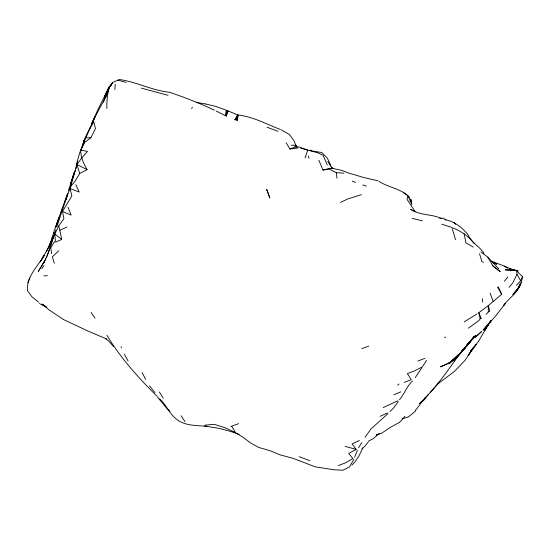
<?xml version="1.0" encoding="UTF-8"?>
<svg xmlns="http://www.w3.org/2000/svg" width="550" height="550" viewBox="0 0 550 550"><rect width="100%" height="100%" fill="white"/><g stroke="black" fill="none" stroke-linecap="round" stroke-linejoin="round"><path stroke-width="0.82" d="M269.816 197.972L266.626 189.214L269.706 197.691M50.071 243.98L53.233 237.366L47.699 248.944L42.927 257.366L44.296 255.269C37.73 266.379 26.29 276.719 27.5 290.696L32.031 296.876L38.706 302.211M115.232 84.205L114.868 89.54M216.301 111.079L226.325 116.112L227.047 111.547L226.387 110.254L215.531 106.315L205.604 103.984M226.325 116.112L228.174 111.024L227.047 111.547L225.273 115.514L226.387 110.254L237.634 114.881L234.816 119.714L237.339 120.326L238.198 115.032C253.254 116.731 266.489 124.183 280.39 129.484M520.094 284.075L519.826 285.711L516.931 290.097L512.834 294.463L518.87 287.519L520.259 283.986M76.024 168.541L77.468 160.731L80.025 151.759M516.429 285.402L520.658 280.768L516.979 274.251L516.766 270.985L522.5 276.691L521.359 282.769L519.826 285.711L520.843 282.638M51.672 253.605L50.737 247.988L53.824 242.557L55.412 241.093L54.794 234.046L58.761 225.919L63.903 218.618L62.514 211.447L71.851 195.924L70.07 188.547L76.945 164.471L81.799 157.898L87.477 151.415L80.685 149.971C80.657 157.032 83.593 163.673 87.086 169.661L79.722 173.484L74.752 181.679L71.108 185.873L67.327 195.326L56.87 226.696M49.541 246.448L52.312 236.28L54.141 232.54M379.026 181.349C388.059 187.316 399.699 188.458 407.942 195.663L407.055 199.361L415.03 211.441M415.8 409.537L415.408 411.173L408.533 416.824L402.057 418.887M237.634 114.881L236.596 118.986L237.339 120.326M71.032 183.143L74.181 172.178M70.427 185.433L71.136 182.978M71.576 181.486L73.824 173.951L68.413 190.747M108.983 88.337C107.209 94.868 106.728 101.771 106.872 108.522M80.981 150.494L84.377 139.659L83.332 142.979M76.079 166.368L77.77 160.992M70.551 183.734L75.171 170.775M81.544 148.28L84.501 139.054L90.042 127.717M67.54 193.531L53.357 233.173M61.105 212.424L62.37 208.67M305.099 157.816L307.773 150.123L317.928 152.838L323.091 155.341L327.305 164.993M55.866 229.955L46.654 257.338M53.804 235.874L48.324 252.863L43.993 262.371L45.98 258.796M73.844 174.419L74.594 172.377M67.911 194.006L65.223 201.245L66.907 196.797M103.324 102.272L108.666 89.87M105.132 97.873L108.941 88.406M354.612 457.304L357.349 450.299M82.28 146.802L85.649 138.229M107.621 90.2L104.308 98.368L109.099 86.983L111.636 84.466M238.198 115.032L236.596 118.986L234.816 119.714M29.81 277.908L27.844 282.597M53.804 235.455L46.654 251.281M91.369 124.073L95.391 116.036L91.279 125.159L97.481 110.584L109.099 86.983L107.896 89.574L112.502 82.569L119.371 79.523C136.599 81.867 152.247 90.578 169.696 92.29C184.834 97.529 199.877 103.228 214.328 110.179M89.561 129.401L85.8 137.885L90.894 137.699L95.453 128.631L93.789 121.722L89.911 128.583C94.792 115.218 103.214 103.593 108.377 90.358L105.401 97.144L109.203 87.759L112.502 82.569L110.584 86.219M520.658 280.768L522.5 276.691M362.814 447.934L358.875 456.115L355.128 461.718L351.966 465.059M516.979 274.251L513.006 282.507L509.101 287.396M519.207 285.608L516.931 290.097L518.87 287.519L520.197 283.869C517.914 293.226 508.612 298.114 503.429 305.697L505.484 303.332L495.557 316.085L483.003 330.227L491.171 320.512L484.729 330.413L488.455 323.957M104.644 95.989L108.164 90.166M488.936 323.283L478.748 340.938L468.036 355.513L473.522 347.621L465.369 359.947L454.341 371.532L438.226 383.536L430.519 392.191M80.685 149.971L84.899 142.278L90.894 137.699M353.856 459.264L349.573 466.833L342.911 470.243L334.043 469.789L315.129 466.806L293.081 458.336L280.019 454.843L270.16 450.766L258.548 447.377L250.195 442.702L243.313 437.449L235.386 432.568L224.998 427.735L214.163 424.297L205.281 425.136M107.119 91.348L105.394 94.297L106.384 93.026M358.579 447.769L361.598 442.668M422.001 367.551L415.236 377.63M365.076 437.243L370.982 428.952L388.025 413.579M41.896 268.62L43.684 265.836M422.366 366.85L426.525 360.401M498.252 286.859L501.683 294.243L488.283 305.649L478.768 312.751L481.277 318.581L480.191 318.718L478.768 320.712L468.332 328.178M491.129 320.492L487.328 325.854L491.178 320.54M460.46 352.591C448.085 370.521 435.421 388.479 419.567 403.521L422.943 400.235M398.31 401.438L393.498 408.086L390.074 411.455M416.329 409.434L421.169 402.827M399.41 399.802C404.463 393.979 406.725 386.327 412.459 380.992M464.551 348.006L465.266 347.057M428.333 394.384L423.411 400.785L421.272 402.071M368.397 441.822L365.09 445.961L361.928 448.786M504.336 281.311L507.836 276.987M470.374 341.082L475.661 335.266L461.264 351.89M471.233 340.086L460.233 353.485L448.979 363.921L458.514 354.716M457.964 355.781L459.477 353.959L454.053 360.869L470.374 341.701L467.246 344.534M458.721 355.059L449.955 362.498L440.419 366.836C449.666 363.715 457.627 357.61 463.244 349.649L461.278 351.842L474.155 336.456L460.233 353.485L473.227 338.271L462.743 350.769L469.294 342.341L466.276 345.881M486.118 314.469L488.324 311.912L489.803 311.114L488.283 305.649L488.324 311.912M424.545 398.365L425.618 397.114M463.567 349.291L465.314 347.304L461.374 351.739M404.869 416.377L399.644 422.297L390.466 427.268L381.796 433.132L376.255 435.139M460.178 353.107L454.211 359.349M459.112 354.214L455.868 357.768L451.454 361.274M456.803 356.586L454.596 358.676L461.959 351.711M58.692 250.862L52.353 256.781L54.361 263.312M452.382 360.779L459.669 353.664L449.955 362.498M397.65 385.206L399.08 384.003M191.359 108.329L192.555 107.491M476.953 313.995L464.186 321.846M359.336 440.516L352.103 443.933L356.146 449.419L348.728 453.413L352.873 458.562L345.338 462.921L338.353 465.561M397.636 400.826L383.192 407.584M421.699 367.242L414.37 370.947L407.399 373.56L411.207 379.754L404.216 382.415M368.582 441.072L373.031 438.817L379.301 433.469L376.214 434.967M340.491 202.393L347.724 198.962L361.377 194.673M380.043 416.343L387.248 413.002M55.688 242.137L61.737 239.442L59.826 230.271L67.038 226.93M393.772 394.79L400.854 391.841M286.089 142.684L289.933 149.022L295.591 146.898L299.221 147.036L307.773 150.123L300.85 148.177M417.918 360.951L424.875 358.401M361.859 348.618L368.796 346.108M238.576 423.672L230.966 426.381M444.572 337.391L445.748 337.081M318.863 160.243L322.96 170.053L328.838 168.822L336.243 172.686L343.826 173.14M322.96 170.053L331.911 168.231L342.114 170.472L348.439 173.002L364.299 177.657L378.084 180.806M289.933 149.022L297.942 147.978M291.225 145.324L293.714 145.049L295.591 146.898M43.842 275.935L47.451 275.667M207.35 426.401C196.618 425.239 184.278 426.25 175.67 418.488C169.001 413.022 166.066 404.415 159.548 398.771M117.782 80.135L126.232 82.431M204.414 425.954L219.141 428.374L230.168 431.317L239.188 434.397M196.061 102.362L205.597 103.984M518.024 270.951L511.314 269.789L518.024 270.951L509.802 268.792L512.009 269.528L504.501 266.166L505.856 267.011M422.379 220.873L412.342 218.371M498.382 287.444L497.688 287.279L501.683 294.243M345.187 446.373L356.146 449.419M141.433 88.186L168.011 95.315M444.998 219.615C454.321 221.389 462.062 227.391 467.919 234.616C471.206 242.791 479.641 246.194 483.979 253.406M441.794 224.228L451.956 227.452M483.498 262.281L481.938 261.766L479.531 253.736M362.773 184.951L366.328 186.127M267.101 127.243L278.018 131.285M491.535 261.229L504.047 265.959L507.801 268.166M299.255 456.706L309.911 460.687M70.07 188.547L79.221 192.074L75.797 184.676M352.296 181.115L355.63 182.462M492.429 262.453L496.767 264.213L492.271 262.302M62.514 211.447L71.163 215.119L67.918 207.137M64.144 319.846L87.684 330.928L106.755 339.054M452.836 227.837C460.982 231.351 468.806 235.964 473.956 243.416M87.086 169.661L76.945 164.471L79.722 173.484M39.414 303.497L46.441 307.127L42.089 304.549M480.989 251.955L487.836 257.221L492.91 265.911L500.232 271.618L493.866 266.805M473.206 247.053L465.974 242.907L464.131 233.709M281.373 129.882L289.582 134.613L293.996 140.834L296.512 146.926L295.597 144.822L297.041 146.912M413.401 210.891L410.664 209.254C420.021 215.875 431.832 213.668 441.753 218.694L439.801 218.316L443.506 218.206L445.967 220.103M310.193 150.012L311.609 150.879L321.778 152.508L327.394 158.262L330.605 164.966M63.683 319.612L48.627 309.616L42.687 303.992M498.3 268.558L498.733 268.854L487.836 257.221M403.851 192.954L407.839 195.704M105.566 338.628L108.213 340.615L113.609 346.459M54.794 234.046L61.737 239.442M169.819 411.29L166.884 408.464L157.431 397.045M157.135 396.378C138.497 377.816 120.512 358.05 106.961 335.356M331.54 166.829L333.142 168.582M149.449 385.784L154.983 392.604M492.91 265.911L493.226 266.324M454.121 222.331L455.647 224.352M91.114 312.469L95.074 318.196M181.115 415.717L185.006 421.658M159.383 392.033L163.213 398.179M327.779 161.459L331.911 168.231M231.777 426.319L235.386 432.568M124.444 354.221L128.067 360.993M142.106 372.536L145.688 379.445M408.87 196.57L409.516 197.945M410.493 200.001L411.469 202.056L411.785 204.359L410.829 199.141L410.781 202.51L407.942 195.663M121.062 346.679L121.557 347.875M493.212 301.538L490.112 293.109M455.531 239.697L452.155 228.484M308.289 156.001L309.018 158.276M58.761 225.919L59.826 230.271M478.768 312.751L480.191 318.718M482.212 298.623L482.749 302.156M336.243 172.686L336.964 178.262M57.674 221.492L55.564 227.679L58.967 217.779L57.674 221.492M43.429 256.541L40.281 261.759L43.429 256.541M42.735 264.124L38.307 271.439L44.509 261.257L42.735 264.124M519.097 287.272L513.906 293.893L519.097 287.272M476.362 344.348L470.594 350.886L476.362 344.348M481.456 331.712L475.049 337.329L481.456 331.712M515.467 270.304L505.388 269.871L515.467 270.304"/></g></svg>
